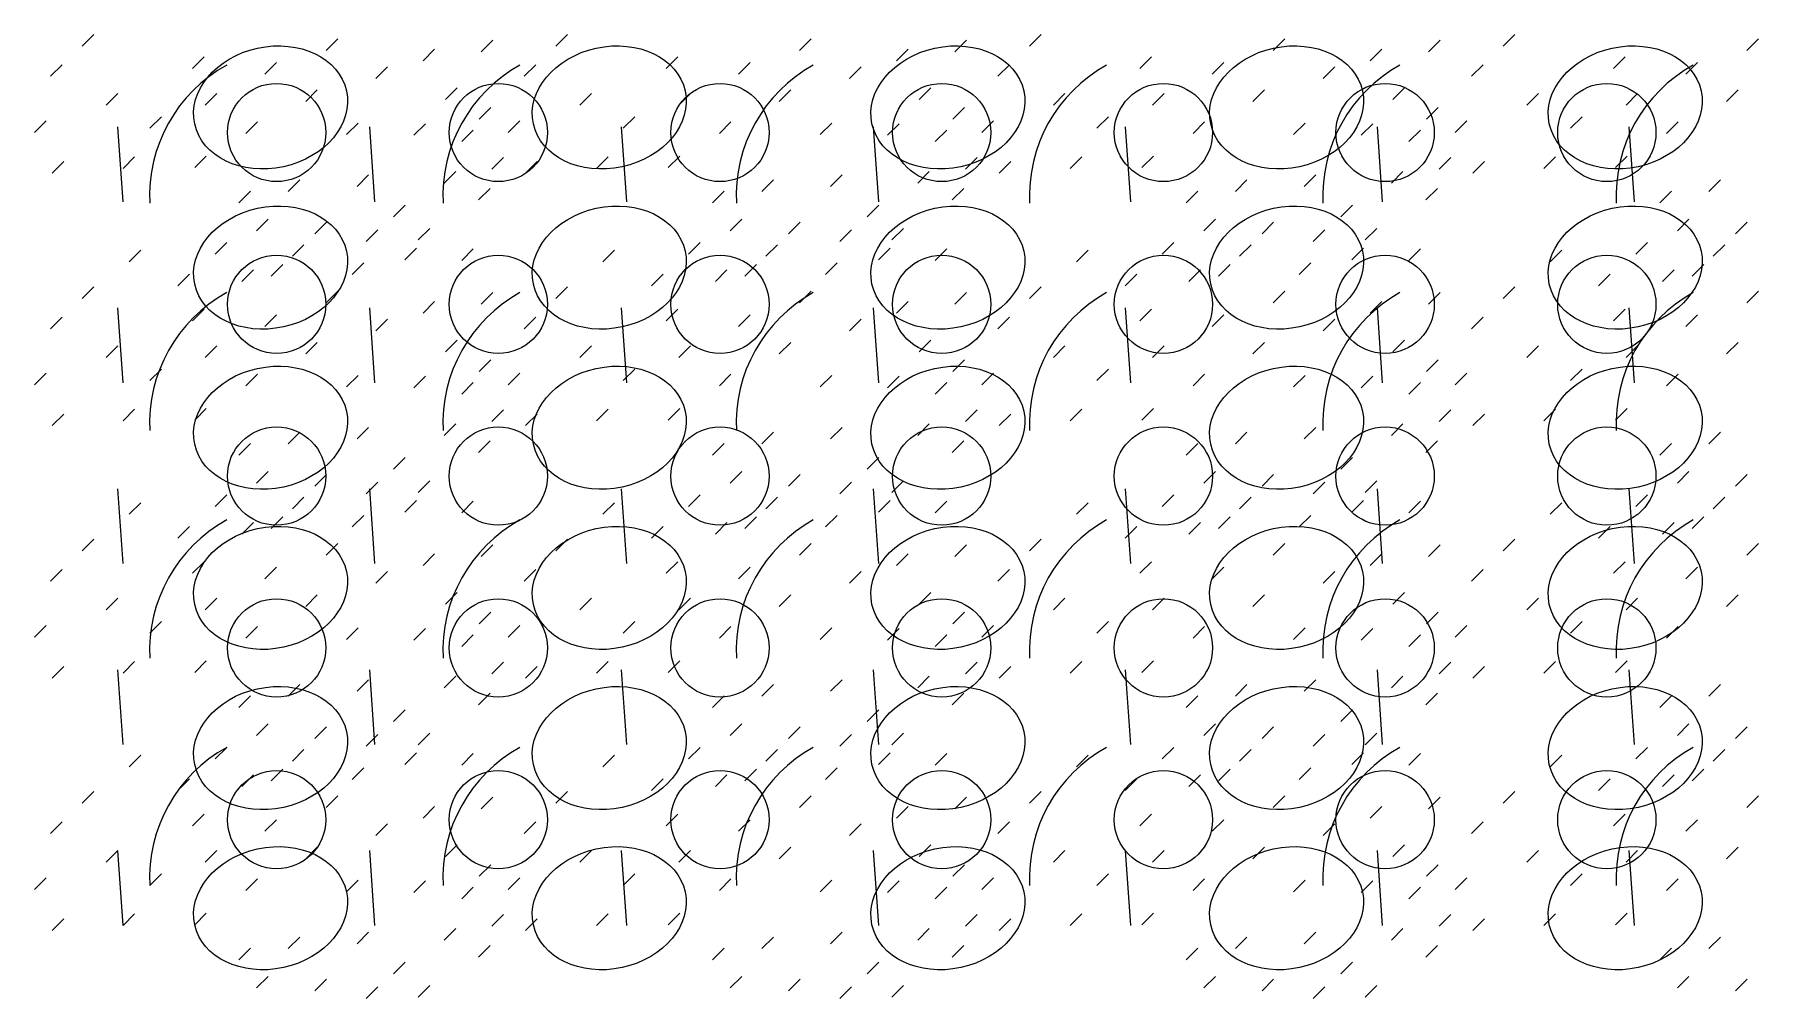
# Model space of a CAD drawing. Extents: x 0 to 1162, y -2 to 785.
# Drawn here: x 0 to 296.5, y -1.8 to 164 of the extents above; entities that cross this region are included whole.
import ezdxf

# ---------------------------------------------------------------- set-up
doc = ezdxf.new("R2010")
doc.units = 0
doc.header["$MEASUREMENT"] = 0
doc.layers.get('0').update_dxf_attribs({"linetype": 'CONTINUOUS'})

msp = doc.modelspace()

# ---------------------------------------------------------------- linework, layer by layer
at = {"color": 1}
for p, q in [((8.22, 162.02), (10.22, 164.02)), ((50.15, 161.29), (52.15, 163.29)), ((89.67, 162.02), (91.67, 164.02)), ((131.6, 161.29), (133.6, 163.29)), ((171.12, 162.02), (173.12, 164.02)), ((213.06, 161.29), (215.06, 163.29)), ((252.58, 162.02), (254.58, 164.02)), ((294.51, 161.29), (296.51, 163.29)), ((27.19, 158.15), (29.19, 160.15)), ((66.82, 159.48), (68.82, 161.48)), ((76.85, 161.05), (78.85, 163.05)), ((108.64, 158.15), (110.64, 160.15)), ((148.28, 159.48), (150.28, 161.48)), ((158.31, 161.05), (160.31, 163.05)), ((190.1, 158.15), (192.1, 160.15)), ((229.73, 159.48), (231.73, 161.48)), ((239.76, 161.05), (241.76, 163.05)), ((271.55, 158.15), (273.55, 160.15)), ((2.78, 156.82), (4.78, 158.82)), ((39.64, 157.18), (41.64, 159.18)), ((58.73, 156.46), (60.73, 158.46)), ((84.23, 156.82), (86.23, 158.82)), ((121.09, 157.18), (123.09, 159.18)), ((140.18, 156.46), (142.18, 158.46)), ((165.69, 156.82), (167.69, 158.82)), ((202.54, 157.18), (204.54, 159.18)), ((221.63, 156.46), (223.63, 158.46)), ((247.14, 156.82), (249.14, 158.82)), ((284, 157.18), (286, 159.18)), ((46.64, 152.47), (48.64, 154.47)), ((70.69, 152.83), (72.69, 154.83)), ((128.1, 152.47), (130.1, 154.47)), ((152.14, 152.83), (154.14, 154.83)), ((209.55, 152.47), (211.55, 154.47)), ((233.6, 152.83), (235.6, 154.83)), ((291, 152.47), (293, 154.47)), ((12.33, 151.87), (14.33, 153.87)), ((29.36, 151.87), (31.36, 153.87)), ((76.49, 149.45), (78.49, 151.45)), ((93.78, 151.87), (95.78, 153.87)), ((110.82, 151.87), (112.82, 153.87)), ((157.94, 149.45), (159.94, 151.45)), ((175.23, 151.87), (177.23, 153.87)), ((192.27, 151.87), (194.27, 153.87)), ((239.4, 149.45), (241.4, 151.45)), ((256.69, 151.87), (258.69, 153.87)), ((273.72, 151.87), (275.72, 153.87)), ((0, 147.16), (2, 149.16)), ((19.82, 147.88), (21.82, 149.88)), ((36.34, 147), (38.34, 149)), ((53.65, 146.79), (55.65, 148.79)), ((65.25, 146.67), (67.25, 148.67)), ((81.45, 147.16), (83.45, 149.16)), ((101.27, 147.88), (103.27, 149.88)), ((117.79, 147), (119.79, 149)), ((135.11, 146.79), (137.11, 148.79)), ((146.71, 146.67), (148.71, 148.67)), ((162.91, 147.16), (164.91, 149.16)), ((182.72, 147.88), (184.72, 149.88)), ((199.25, 147), (201.25, 149)), ((216.56, 146.79), (218.56, 148.79)), ((228.16, 146.67), (230.16, 148.67)), ((244.36, 147.16), (246.36, 149.16)), ((264.18, 147.88), (266.18, 149.88)), ((280.7, 147), (282.7, 149)), ((73.47, 145.58), (75.47, 147.58)), ((154.92, 145.58), (156.92, 147.58)), ((236.38, 145.58), (238.38, 147.58)), ((15.23, 140.99), (17.23, 142.99)), ((27.55, 141.11), (29.55, 143.11)), ((78.67, 140.87), (80.67, 142.87)), ((96.68, 140.99), (98.68, 142.99)), ((109, 141.11), (111, 143.11)), ((160.12, 140.87), (162.12, 142.87)), ((178.13, 140.99), (180.13, 142.99)), ((190.46, 141.11), (192.46, 143.11)), ((241.57, 140.87), (243.57, 142.87)), ((259.59, 140.99), (261.59, 142.99)), ((271.91, 141.11), (273.91, 143.11)), ((3.02, 140.15), (5.02, 142.15)), ((55.47, 137.85), (57.47, 139.85)), ((70.45, 138.45), (72.45, 140.45)), ((84.47, 140.15), (86.47, 142.15)), ((136.92, 137.85), (138.92, 139.85)), ((151.9, 138.45), (153.9, 140.45)), ((165.93, 140.15), (167.93, 142.15)), ((218.37, 137.85), (220.37, 139.85)), ((233.36, 138.45), (235.36, 140.45)), ((247.38, 140.15), (249.38, 142.15)), ((35.16, 135.07), (37.16, 137.07)), ((43.62, 137), (45.62, 139)), ((76.37, 135.55), (78.37, 137.55)), ((116.62, 135.07), (118.62, 137.07)), ((125.08, 137), (127.08, 139)), ((157.82, 135.55), (159.82, 137.55)), ((198.07, 135.07), (200.07, 137.07)), ((206.53, 137), (208.53, 139)), ((239.28, 135.55), (241.28, 137.55)), ((279.52, 135.07), (281.52, 137.07)), ((287.98, 137), (289.98, 139)), ((61.75, 132.65), (63.75, 134.65)), ((143.2, 132.65), (145.2, 134.65)), ((224.66, 132.65), (226.66, 134.65)), ((38.19, 130.24), (40.19, 132.24)), ((48.21, 129.75), (50.21, 131.75)), ((65.98, 128.67), (67.98, 130.67)), ((119.64, 130.24), (121.64, 132.24)), ((129.67, 129.75), (131.67, 131.75)), ((147.43, 128.67), (149.43, 130.67)), ((201.09, 130.24), (203.09, 132.24)), ((211.12, 129.75), (213.12, 131.75)), ((228.88, 128.67), (230.88, 130.67)), ((282.55, 130.24), (284.55, 132.24)), ((292.57, 129.75), (294.57, 131.75)), ((31.06, 126.22), (33.06, 128.22)), ((44.35, 125.86), (46.35, 127.86)), ((57.04, 128.43), (59.04, 130.43)), ((112.51, 126.22), (114.51, 128.22)), ((125.8, 125.86), (127.8, 127.86)), ((138.49, 128.43), (140.49, 130.43)), ((193.96, 126.22), (195.96, 128.22)), ((207.25, 125.86), (209.25, 127.86)), ((219.94, 128.43), (221.94, 130.43)), ((275.42, 126.22), (277.42, 128.22)), ((288.71, 125.86), (290.71, 127.86)), ((16.31, 124.89), (18.31, 126.89)), ((54.62, 122.71), (56.62, 124.71)), ((63.68, 125.25), (65.68, 127.25)), ((73.47, 125.13), (75.47, 127.13)), ((97.77, 124.89), (99.77, 126.89)), ((136.07, 122.71), (138.07, 124.71)), ((145.14, 125.25), (147.14, 127.25)), ((154.92, 125.13), (156.92, 127.13)), ((179.22, 124.89), (181.22, 126.89)), ((217.53, 122.71), (219.53, 124.71)), ((226.59, 125.25), (228.59, 127.25)), ((236.38, 125.13), (238.38, 127.13)), ((260.67, 124.89), (262.67, 126.89)), ((24.65, 120.78), (26.65, 122.78)), ((35.65, 121.51), (37.65, 123.51)), ((40.72, 122.47), (42.72, 124.47)), ((106.1, 120.78), (108.1, 122.78)), ((117.1, 121.51), (119.1, 123.51)), ((122.18, 122.47), (124.18, 124.47)), ((187.56, 120.78), (189.56, 122.78)), ((198.55, 121.51), (200.55, 123.51)), ((203.63, 122.47), (205.63, 124.47)), ((269.01, 120.78), (271.01, 122.78)), ((280.01, 121.51), (282.01, 123.51)), ((285.08, 122.47), (287.08, 124.47)), ((8.22, 118.61), (10.22, 120.61)), ((50.15, 117.88), (52.15, 119.88)), ((76.85, 117.64), (78.85, 119.64)), ((89.67, 118.61), (91.67, 120.61)), ((131.6, 117.88), (133.6, 119.88)), ((158.31, 117.64), (160.31, 119.64)), ((171.12, 118.61), (173.12, 120.61)), ((213.06, 117.88), (215.06, 119.88)), ((239.76, 117.64), (241.76, 119.64)), ((252.58, 118.61), (254.58, 120.61)), ((294.51, 117.88), (296.51, 119.88)), ((27.19, 114.74), (29.19, 116.74)), ((39.64, 113.77), (41.64, 115.77)), ((66.82, 116.07), (68.82, 118.07)), ((108.64, 114.74), (110.64, 116.74)), ((121.09, 113.77), (123.09, 115.77)), ((148.28, 116.07), (150.28, 118.07)), ((190.1, 114.74), (192.1, 116.74)), ((202.54, 113.77), (204.54, 115.77)), ((229.73, 116.07), (231.73, 118.07)), ((271.55, 114.74), (273.55, 116.74)), ((284, 113.77), (286, 115.77)), ((2.78, 113.41), (4.78, 115.41)), ((58.73, 113.05), (60.73, 115.05)), ((84.23, 113.41), (86.23, 115.41)), ((140.18, 113.05), (142.18, 115.05)), ((165.69, 113.41), (167.69, 115.41)), ((221.63, 113.05), (223.63, 115.05)), ((247.14, 113.41), (249.14, 115.41)), ((12.33, 108.46), (14.33, 110.46)), ((29.36, 108.46), (31.36, 110.46)), ((46.64, 109.06), (48.64, 111.06)), ((70.69, 109.42), (72.69, 111.42)), ((93.78, 108.46), (95.78, 110.46)), ((110.82, 108.46), (112.82, 110.46)), ((128.1, 109.06), (130.1, 111.06)), ((152.14, 109.42), (154.14, 111.42)), ((175.23, 108.46), (177.23, 110.46)), ((192.27, 108.46), (194.27, 110.46)), ((209.55, 109.06), (211.55, 111.06)), ((233.6, 109.42), (235.6, 111.42)), ((256.69, 108.46), (258.69, 110.46)), ((273.72, 108.46), (275.72, 110.46)), ((291, 109.06), (293, 111.06)), ((76.49, 106.04), (78.49, 108.04)), ((157.94, 106.04), (159.94, 108.04)), ((239.4, 106.04), (241.4, 108.04)), ((0, 103.74), (2, 105.74)), ((19.82, 104.47), (21.82, 106.47)), ((36.34, 103.59), (38.34, 105.59)), ((53.65, 103.38), (55.65, 105.38)), ((65.25, 103.26), (67.25, 105.26)), ((73.47, 102.17), (75.47, 104.17)), ((81.45, 103.74), (83.45, 105.74)), ((101.27, 104.47), (103.27, 106.47)), ((117.79, 103.59), (119.79, 105.59)), ((135.11, 103.38), (137.11, 105.38)), ((146.71, 103.26), (148.71, 105.26)), ((154.92, 102.17), (156.92, 104.17)), ((162.91, 103.74), (164.91, 105.74)), ((182.72, 104.47), (184.72, 106.47)), ((199.25, 103.59), (201.25, 105.59)), ((216.56, 103.38), (218.56, 105.38)), ((228.16, 103.26), (230.16, 105.26)), ((236.38, 102.17), (238.38, 104.17)), ((244.36, 103.74), (246.36, 105.74)), ((264.18, 104.47), (266.18, 106.47)), ((280.7, 103.59), (282.7, 105.59)), ((3.02, 96.73), (5.02, 98.73)), ((15.23, 97.58), (17.23, 99.58)), ((27.55, 97.7), (29.55, 99.7)), ((78.67, 97.46), (80.67, 99.46)), ((84.47, 96.73), (86.47, 98.73)), ((96.68, 97.58), (98.68, 99.58)), ((109, 97.7), (111, 99.7)), ((160.12, 97.46), (162.12, 99.46)), ((165.93, 96.73), (167.93, 98.73)), ((178.13, 97.58), (180.13, 99.58)), ((190.46, 97.7), (192.46, 99.7)), ((241.57, 97.46), (243.57, 99.46)), ((247.38, 96.73), (249.38, 98.73)), ((259.59, 97.58), (261.59, 99.58)), ((271.91, 97.7), (273.91, 99.7)), ((43.62, 93.59), (45.62, 95.59)), ((55.47, 94.44), (57.47, 96.44)), ((70.45, 95.04), (72.45, 97.04)), ((125.08, 93.59), (127.08, 95.59)), ((136.92, 94.44), (138.92, 96.44)), ((151.9, 95.04), (153.9, 97.04)), ((206.53, 93.59), (208.53, 95.59)), ((218.37, 94.44), (220.37, 96.44)), ((233.36, 95.04), (235.36, 97.04)), ((287.98, 93.59), (289.98, 95.59)), ((35.16, 91.66), (37.16, 93.66)), ((76.37, 92.14), (78.37, 94.14)), ((116.62, 91.66), (118.62, 93.66)), ((157.82, 92.14), (159.82, 94.14)), ((198.07, 91.66), (200.07, 93.66)), ((239.28, 92.14), (241.28, 94.14)), ((279.52, 91.66), (281.52, 93.66)), ((61.75, 89.24), (63.75, 91.24)), ((143.2, 89.24), (145.2, 91.24)), ((224.66, 89.24), (226.66, 91.24)), ((38.19, 86.83), (40.19, 88.83)), ((48.21, 86.34), (50.21, 88.34)), ((57.04, 85.01), (59.04, 87.01)), ((65.98, 85.25), (67.98, 87.25)), ((119.64, 86.83), (121.64, 88.83)), ((129.67, 86.34), (131.67, 88.34)), ((138.49, 85.01), (140.49, 87.01)), ((147.43, 85.25), (149.43, 87.25)), ((201.09, 86.83), (203.09, 88.83)), ((211.12, 86.34), (213.12, 88.34)), ((219.94, 85.01), (221.94, 87.01)), ((228.88, 85.25), (230.88, 87.25)), ((282.55, 86.83), (284.55, 88.83)), ((292.57, 86.34), (294.57, 88.34)), ((16.31, 81.48), (18.31, 83.48)), ((31.06, 82.81), (33.06, 84.81)), ((44.35, 82.44), (46.35, 84.44)), ((63.68, 81.84), (65.68, 83.84)), ((73.47, 81.72), (75.47, 83.72)), ((97.77, 81.48), (99.77, 83.48)), ((112.51, 82.81), (114.51, 84.81)), ((125.8, 82.44), (127.8, 84.44)), ((145.14, 81.84), (147.14, 83.84)), ((154.92, 81.72), (156.92, 83.72)), ((179.22, 81.48), (181.22, 83.48)), ((193.96, 82.81), (195.96, 84.81)), ((207.25, 82.44), (209.25, 84.44)), ((226.59, 81.84), (228.59, 83.84)), ((236.38, 81.72), (238.38, 83.72)), ((260.67, 81.48), (262.67, 83.48)), ((275.42, 82.81), (277.42, 84.81)), ((288.71, 82.44), (290.71, 84.44)), ((35.65, 78.09), (37.65, 80.09)), ((40.72, 79.06), (42.72, 81.06)), ((54.62, 79.3), (56.62, 81.3)), ((117.1, 78.09), (119.1, 80.09)), ((122.18, 79.06), (124.18, 81.06)), ((136.07, 79.3), (138.07, 81.3)), ((198.55, 78.09), (200.55, 80.09)), ((203.63, 79.06), (205.63, 81.06)), ((217.53, 79.3), (219.53, 81.3)), ((280.01, 78.09), (282.01, 80.09)), ((285.08, 79.06), (287.08, 81.06)), ((8.22, 75.19), (10.22, 77.19)), ((24.65, 77.37), (26.65, 79.37)), ((89.67, 75.19), (91.67, 77.19)), ((106.1, 77.37), (108.1, 79.37)), ((171.12, 75.19), (173.12, 77.19)), ((187.56, 77.37), (189.56, 79.37)), ((252.58, 75.19), (254.58, 77.19)), ((269.01, 77.37), (271.01, 79.37)), ((50.15, 74.47), (52.15, 76.47)), ((66.82, 72.66), (68.82, 74.66)), ((76.85, 74.23), (78.85, 76.23)), ((131.6, 74.47), (133.6, 76.47)), ((148.28, 72.66), (150.28, 74.66)), ((158.31, 74.23), (160.31, 76.23)), ((213.06, 74.47), (215.06, 76.47)), ((229.73, 72.66), (231.73, 74.66)), ((239.76, 74.23), (241.76, 76.23)), ((294.51, 74.47), (296.51, 76.47)), ((2.78, 70), (4.78, 72)), ((27.19, 71.33), (29.19, 73.33)), ((39.64, 70.36), (41.64, 72.36)), ((58.73, 69.63), (60.73, 71.63)), ((84.23, 70), (86.23, 72)), ((108.64, 71.33), (110.64, 73.33)), ((121.09, 70.36), (123.09, 72.36)), ((140.18, 69.63), (142.18, 71.63)), ((165.69, 70), (167.69, 72)), ((190.1, 71.33), (192.1, 73.33)), ((202.54, 70.36), (204.54, 72.36)), ((221.63, 69.63), (223.63, 71.63)), ((247.14, 70), (249.14, 72)), ((271.55, 71.33), (273.55, 73.33)), ((284, 70.36), (286, 72.36)), ((12.33, 65.04), (14.33, 67.04)), ((29.36, 65.04), (31.36, 67.04)), ((46.64, 65.65), (48.64, 67.65)), ((70.69, 66.01), (72.69, 68.01)), ((93.78, 65.04), (95.78, 67.04)), ((110.82, 65.04), (112.82, 67.04)), ((128.1, 65.65), (130.1, 67.65)), ((152.14, 66.01), (154.14, 68.01)), ((175.23, 65.04), (177.23, 67.04)), ((192.27, 65.04), (194.27, 67.04)), ((209.55, 65.65), (211.55, 67.65)), ((233.6, 66.01), (235.6, 68.01)), ((256.69, 65.04), (258.69, 67.04)), ((273.72, 65.04), (275.72, 67.04)), ((291, 65.65), (293, 67.65)), ((0, 60.33), (2, 62.33)), ((19.82, 61.06), (21.82, 63.06)), ((76.49, 62.63), (78.49, 64.63)), ((81.45, 60.33), (83.45, 62.33)), ((101.27, 61.06), (103.27, 63.06)), ((157.94, 62.63), (159.94, 64.63)), ((162.91, 60.33), (164.91, 62.33)), ((182.72, 61.06), (184.72, 63.06)), ((239.4, 62.63), (241.4, 64.63)), ((244.36, 60.33), (246.36, 62.33)), ((264.18, 61.06), (266.18, 63.06)), ((36.34, 60.18), (38.34, 62.18)), ((53.65, 59.97), (55.65, 61.97)), ((65.25, 59.85), (67.25, 61.85)), ((73.47, 58.76), (75.47, 60.76)), ((117.79, 60.18), (119.79, 62.18)), ((135.11, 59.97), (137.11, 61.97)), ((146.71, 59.85), (148.71, 61.85)), ((154.92, 58.76), (156.92, 60.76)), ((199.25, 60.18), (201.25, 62.18)), ((216.56, 59.97), (218.56, 61.97)), ((228.16, 59.85), (230.16, 61.85)), ((236.38, 58.76), (238.38, 60.76)), ((280.7, 60.18), (282.7, 62.18)), ((3.02, 53.32), (5.02, 55.32)), ((15.23, 54.17), (17.23, 56.17)), ((27.55, 54.29), (29.55, 56.29)), ((70.45, 51.63), (72.45, 53.63)), ((78.67, 54.05), (80.67, 56.05)), ((84.47, 53.32), (86.47, 55.32)), ((96.68, 54.17), (98.68, 56.17)), ((109, 54.29), (111, 56.29)), ((151.9, 51.63), (153.9, 53.63)), ((160.12, 54.05), (162.12, 56.05)), ((165.93, 53.32), (167.93, 55.32)), ((178.13, 54.17), (180.13, 56.17)), ((190.46, 54.29), (192.46, 56.29)), ((233.36, 51.63), (235.36, 53.63)), ((241.57, 54.05), (243.57, 56.05)), ((247.38, 53.32), (249.38, 55.32)), ((259.59, 54.17), (261.59, 56.17)), ((271.91, 54.29), (273.91, 56.29)), ((43.62, 50.18), (45.62, 52.18)), ((55.47, 51.03), (57.47, 53.03)), ((76.37, 48.73), (78.37, 50.73)), ((125.08, 50.18), (127.08, 52.18)), ((136.92, 51.03), (138.92, 53.03)), ((157.82, 48.73), (159.82, 50.73)), ((206.53, 50.18), (208.53, 52.18)), ((218.37, 51.03), (220.37, 53.03)), ((239.28, 48.73), (241.28, 50.73)), ((287.98, 50.18), (289.98, 52.18)), ((35.16, 48.25), (37.16, 50.25)), ((61.75, 45.83), (63.75, 47.83)), ((116.62, 48.25), (118.62, 50.25)), ((143.2, 45.83), (145.2, 47.83)), ((198.07, 48.25), (200.07, 50.25)), ((224.66, 45.83), (226.66, 47.83)), ((279.52, 48.25), (281.52, 50.25)), ((38.19, 43.41), (40.19, 45.41)), ((48.21, 42.93), (50.21, 44.93)), ((119.64, 43.41), (121.64, 45.41)), ((129.67, 42.93), (131.67, 44.93)), ((201.09, 43.41), (203.09, 45.41)), ((211.12, 42.93), (213.12, 44.93)), ((282.55, 43.41), (284.55, 45.41)), ((292.57, 42.93), (294.57, 44.93)), ((57.04, 41.6), (59.04, 43.6)), ((65.98, 41.84), (67.98, 43.84)), ((138.49, 41.6), (140.49, 43.6)), ((147.43, 41.84), (149.43, 43.84)), ((219.94, 41.6), (221.94, 43.6)), ((228.88, 41.84), (230.88, 43.84)), ((16.31, 38.06), (18.31, 40.06)), ((31.06, 39.39), (33.06, 41.39)), ((44.35, 39.03), (46.35, 41.03)), ((63.68, 38.43), (65.68, 40.43)), ((73.47, 38.31), (75.47, 40.31)), ((97.77, 38.06), (99.77, 40.06)), ((112.51, 39.39), (114.51, 41.39)), ((125.8, 39.03), (127.8, 41.03)), ((145.14, 38.43), (147.14, 40.43)), ((154.92, 38.31), (156.92, 40.31)), ((179.22, 38.06), (181.22, 40.06)), ((193.96, 39.39), (195.96, 41.39)), ((207.25, 39.03), (209.25, 41.03)), ((226.59, 38.43), (228.59, 40.43)), ((236.38, 38.31), (238.38, 40.31)), ((260.67, 38.06), (262.67, 40.06)), ((275.42, 39.39), (277.42, 41.39)), ((288.71, 39.03), (290.71, 41.03)), ((24.65, 33.96), (26.65, 35.96)), ((35.65, 34.68), (37.65, 36.68)), ((40.72, 35.65), (42.72, 37.65)), ((54.62, 35.89), (56.62, 37.89)), ((106.1, 33.96), (108.1, 35.96)), ((117.1, 34.68), (119.1, 36.68)), ((122.18, 35.65), (124.18, 37.65)), ((136.07, 35.89), (138.07, 37.89)), ((187.56, 33.96), (189.56, 35.96)), ((198.55, 34.68), (200.55, 36.68)), ((203.63, 35.65), (205.63, 37.65)), ((217.53, 35.89), (219.53, 37.89)), ((269.01, 33.96), (271.01, 35.96)), ((280.01, 34.68), (282.01, 36.68)), ((285.08, 35.65), (287.08, 37.65)), ((8.22, 31.78), (10.22, 33.78)), ((50.15, 31.06), (52.15, 33.06)), ((76.85, 30.81), (78.85, 32.81)), ((89.67, 31.78), (91.67, 33.78)), ((131.6, 31.06), (133.6, 33.06)), ((158.31, 30.81), (160.31, 32.81)), ((171.12, 31.78), (173.12, 33.78)), ((213.06, 31.06), (215.06, 33.06)), ((239.76, 30.81), (241.76, 32.81)), ((252.58, 31.78), (254.58, 33.78)), ((294.51, 31.06), (296.51, 33.06)), ((27.19, 27.91), (29.19, 29.91)), ((66.82, 29.24), (68.82, 31.24)), ((108.64, 27.91), (110.64, 29.91)), ((148.28, 29.24), (150.28, 31.24)), ((190.1, 27.91), (192.1, 29.91)), ((229.73, 29.24), (231.73, 31.24)), ((271.55, 27.91), (273.55, 29.91)), ((2.78, 26.58), (4.78, 28.58)), ((39.64, 26.95), (41.64, 28.95)), ((58.73, 26.22), (60.73, 28.22)), ((84.23, 26.58), (86.23, 28.58)), ((121.09, 26.95), (123.09, 28.95)), ((140.18, 26.22), (142.18, 28.22)), ((165.69, 26.58), (167.69, 28.58)), ((202.54, 26.95), (204.54, 28.95)), ((221.63, 26.22), (223.63, 28.22)), ((247.14, 26.58), (249.14, 28.58)), ((284, 26.95), (286, 28.95)), ((46.64, 22.23), (48.64, 24.23)), ((70.69, 22.6), (72.69, 24.6)), ((128.1, 22.23), (130.1, 24.23)), ((152.14, 22.6), (154.14, 24.6)), ((209.55, 22.23), (211.55, 24.23)), ((233.6, 22.6), (235.6, 24.6)), ((291, 22.23), (293, 24.23)), ((12.33, 21.63), (14.33, 23.63)), ((29.36, 21.63), (31.36, 23.63)), ((76.49, 19.21), (78.49, 21.21)), ((93.78, 21.63), (95.78, 23.63)), ((110.82, 21.63), (112.82, 23.63)), ((157.94, 19.21), (159.94, 21.21)), ((175.23, 21.63), (177.23, 23.63)), ((192.27, 21.63), (194.27, 23.63)), ((239.4, 19.21), (241.4, 21.21)), ((256.69, 21.63), (258.69, 23.63)), ((273.72, 21.63), (275.72, 23.63)), ((0, 16.92), (2, 18.92)), ((19.82, 17.64), (21.82, 19.64)), ((36.34, 16.76), (38.34, 18.76)), ((53.65, 16.55), (55.65, 18.55)), ((65.25, 16.43), (67.25, 18.43)), ((81.45, 16.92), (83.45, 18.92)), ((101.27, 17.64), (103.27, 19.64)), ((117.79, 16.76), (119.79, 18.76)), ((135.11, 16.55), (137.11, 18.55)), ((146.71, 16.43), (148.71, 18.43)), ((162.91, 16.92), (164.91, 18.92)), ((182.72, 17.64), (184.72, 19.64)), ((199.25, 16.76), (201.25, 18.76)), ((216.56, 16.55), (218.56, 18.55)), ((228.16, 16.43), (230.16, 18.43)), ((244.36, 16.92), (246.36, 18.92)), ((264.18, 17.64), (266.18, 19.64)), ((280.7, 16.76), (282.7, 18.76)), ((73.47, 15.35), (75.47, 17.35)), ((154.92, 15.35), (156.92, 17.35)), ((236.38, 15.35), (238.38, 17.35)), ((3.02, 9.91), (5.02, 11.91)), ((15.23, 10.75), (17.23, 12.75)), ((27.55, 10.88), (29.55, 12.88)), ((78.67, 10.63), (80.67, 12.63)), ((84.47, 9.91), (86.47, 11.91)), ((96.68, 10.75), (98.68, 12.75)), ((109, 10.88), (111, 12.88)), ((160.12, 10.63), (162.12, 12.63)), ((165.93, 9.91), (167.93, 11.91)), ((178.13, 10.75), (180.13, 12.75)), ((190.46, 10.88), (192.46, 12.88)), ((241.57, 10.63), (243.57, 12.63)), ((247.38, 9.91), (249.38, 11.91)), ((259.59, 10.75), (261.59, 12.75)), ((271.91, 10.88), (273.91, 12.88)), ((55.47, 7.61), (57.47, 9.61)), ((70.45, 8.22), (72.45, 10.22)), ((136.92, 7.61), (138.92, 9.61)), ((151.9, 8.22), (153.9, 10.22)), ((218.37, 7.61), (220.37, 9.61)), ((233.36, 8.22), (235.36, 10.22)), ((35.16, 4.83), (37.16, 6.83)), ((43.62, 6.77), (45.62, 8.77)), ((76.37, 5.32), (78.37, 7.32)), ((116.62, 4.83), (118.62, 6.83)), ((125.08, 6.77), (127.08, 8.77)), ((157.82, 5.32), (159.82, 7.32)), ((198.07, 4.83), (200.07, 6.83)), ((206.53, 6.77), (208.53, 8.77)), ((239.28, 5.32), (241.28, 7.32)), ((279.52, 4.83), (281.52, 6.83)), ((287.98, 6.77), (289.98, 8.77)), ((61.75, 2.42), (63.75, 4.42)), ((143.2, 2.42), (145.2, 4.42)), ((224.66, 2.42), (226.66, 4.42)), ((38.19, 0), (40.19, 2)), ((48.21, -0.48), (50.21, 1.52)), ((57.04, -1.81), (59.04, 0.19)), ((65.98, -1.57), (67.98, 0.43)), ((119.64, 0), (121.64, 2)), ((129.67, -0.48), (131.67, 1.52)), ((138.49, -1.81), (140.49, 0.19)), ((147.43, -1.57), (149.43, 0.43)), ((201.09, 0), (203.09, 2)), ((211.12, -0.48), (213.12, 1.52)), ((219.94, -1.81), (221.94, 0.19)), ((228.88, -1.57), (230.88, 0.43)), ((282.55, 0), (284.55, 2)), ((292.57, -0.48), (294.57, 1.52))]:
    msp.add_line(p, q, dxfattribs=at)
at = {"color": 4}
for points in [[(15.23, 135.24), (14.33, 148.12)], [(58.55, 135.24), (57.65, 148.12)], [(101.88, 135.24), (100.98, 148.12)], [(145.21, 135.24), (144.31, 148.12)], [(188.53, 135.24), (187.63, 148.12)], [(231.86, 135.24), (230.96, 148.12)], [(275.19, 135.24), (274.29, 148.12)], [(15.23, 104.12), (14.33, 117)], [(58.55, 104.12), (57.65, 117)], [(101.88, 104.12), (100.98, 117)], [(145.21, 104.12), (144.31, 117)], [(188.53, 104.12), (187.63, 117)], [(231.86, 104.12), (230.96, 117)], [(275.19, 104.12), (274.29, 117)], [(15.23, 73), (14.33, 85.87)], [(58.55, 73), (57.65, 85.87)], [(101.88, 73), (100.98, 85.87)], [(145.21, 73), (144.31, 85.87)], [(188.53, 73), (187.63, 85.87)], [(231.86, 73), (230.96, 85.87)], [(275.19, 73), (274.29, 85.87)], [(15.23, 41.88), (14.33, 54.75)], [(58.55, 41.88), (57.65, 54.75)], [(101.88, 41.88), (100.98, 54.75)], [(145.21, 41.88), (144.31, 54.75)], [(188.53, 41.88), (187.63, 54.75)], [(231.86, 41.88), (230.96, 54.75)], [(275.19, 41.88), (274.29, 54.75)], [(15.23, 10.75), (14.33, 23.63)], [(58.55, 10.75), (57.65, 23.63)], [(101.88, 10.75), (100.98, 23.63)], [(145.21, 10.75), (144.31, 23.63)], [(188.53, 10.75), (187.63, 23.63)], [(231.86, 10.75), (230.96, 23.63)], [(275.19, 10.75), (274.29, 23.63)]]:
    msp.add_lwpolyline(points, dxfattribs=at)
at = {"color": 2}
for centre in [(41.64, 147.15), (79.77, 147.15), (117.9, 147.15), (156.03, 147.15), (194.16, 147.15), (232.29, 147.15), (270.42, 147.15), (41.64, 117.6), (79.77, 117.6), (117.9, 117.6), (156.03, 117.6), (194.16, 117.6), (232.29, 117.6), (270.42, 117.6), (41.64, 88.05), (79.77, 88.05), (117.9, 88.05), (156.03, 88.05), (194.16, 88.05), (232.29, 88.05), (270.42, 88.05), (41.64, 58.5), (79.77, 58.5), (117.9, 58.5), (156.03, 58.5), (194.16, 58.5), (232.29, 58.5), (270.42, 58.5), (41.64, 28.95), (79.77, 28.95), (117.9, 28.95), (156.03, 28.95), (194.16, 28.95), (232.29, 28.95), (270.42, 28.95)]:
    msp.add_circle(centre, 8.45, dxfattribs=at)
at = {"color": 3}
for centre in [(45.45, 136.27), (95.89, 136.27), (146.34, 136.27), (196.78, 136.27), (247.23, 136.27), (297.67, 136.27), (45.45, 97.15), (95.89, 97.15), (146.34, 97.15), (196.78, 97.15), (247.23, 97.15), (297.67, 97.15), (45.45, 58.04), (95.89, 58.04), (146.34, 58.04), (196.78, 58.04), (247.23, 58.04), (297.67, 58.04), (45.45, 18.92), (95.89, 18.92), (146.34, 18.92), (196.78, 18.92), (247.23, 18.92), (297.67, 18.92)]:
    msp.add_arc(centre, 25.66, 118.8786, 182.8537, dxfattribs=at)
at = {"color": 5}
for centre in [(40.6, 151.47), (98.85, 151.47), (157.09, 151.47), (215.34, 151.47), (273.58, 151.47), (40.6, 123.92), (98.85, 123.92), (157.09, 123.92), (215.34, 123.92), (273.58, 123.92), (40.6, 96.37), (98.85, 96.37), (157.09, 96.37), (215.34, 96.37), (273.58, 96.37), (40.6, 68.82), (98.85, 68.82), (157.09, 68.82), (215.34, 68.82), (273.58, 68.82), (40.6, 41.27), (98.85, 41.27), (157.09, 41.27), (215.34, 41.27), (273.58, 41.27), (40.6, 13.72), (98.85, 13.72), (157.09, 13.72), (215.34, 13.72), (273.58, 13.72)]:
    msp.add_ellipse(centre, major_axis=(-13.05, -2.84), ratio=0.781985, dxfattribs=at)

doc.saveas('drawing.dxf')
